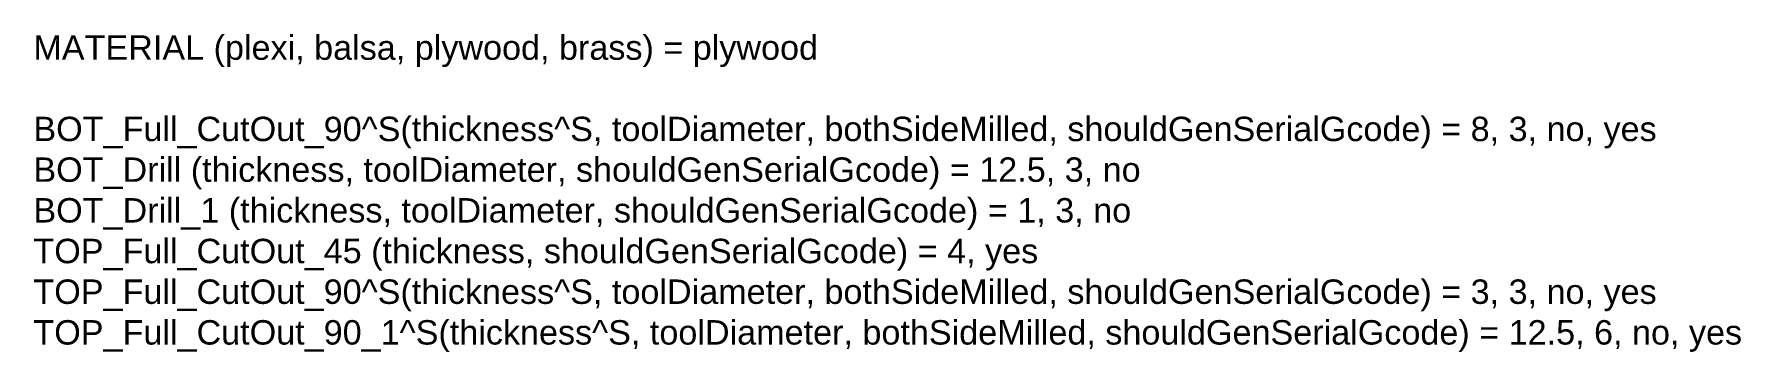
# Model space of a CAD drawing. Header units: millimetres. Extents: x 66 to 852, y 174 to 636.
# Drawn here: x 66 to 415.1, y 300.8 to 365.9 of the extents above; entities that cross this region are included whole.
import ezdxf

# ---------------------------------------------------------------- set-up
doc = ezdxf.new("R2010")
doc.units = ezdxf.units.MM
doc.styles.get("Standard").update_dxf_attribs({"font": 'txt.shx'})

msp = doc.modelspace()

# ---------------------------------------------------------------- texts
at = {"insert": (65.797659, 365.641538), "char_height": 5, "width": 378.90625, "attachment_point": 1}
msp.add_mtext('{\\f@Arial Unicode MS|b0|i0|c238|p34;MATERIAL (plexi, balsa, plywood, brass) = plywood^J\\PBOT_Full_CutOut_90^S(thickness^S, toolDiameter, bothSideMilled, shouldGenSerialGcode) = 8, 3, no, yes\\PBOT_Drill (thickness, toolDiameter, shouldGenSerialGcode) = 12.5, 3, no^JBOT_Drill_1 (thickness, toolDiameter, shouldGenSerialGcode) = 1, 3, no^JTOP_Full_CutOut_45 (thickness, shouldGenSerialGcode) = 4, yes\\PTOP_Full_CutOut_90^S(thickness^S, toolDiameter, bothSideMilled, shouldGenSerialGcode) = 3, 3, no, yes\\PTOP_Full_CutOut_90_1^S(thickness^S, toolDiameter, bothSideMilled, shouldGenSerialGcode) = 12.5, 6, no, yes}', dxfattribs=at)

doc.saveas('drawing.dxf')
